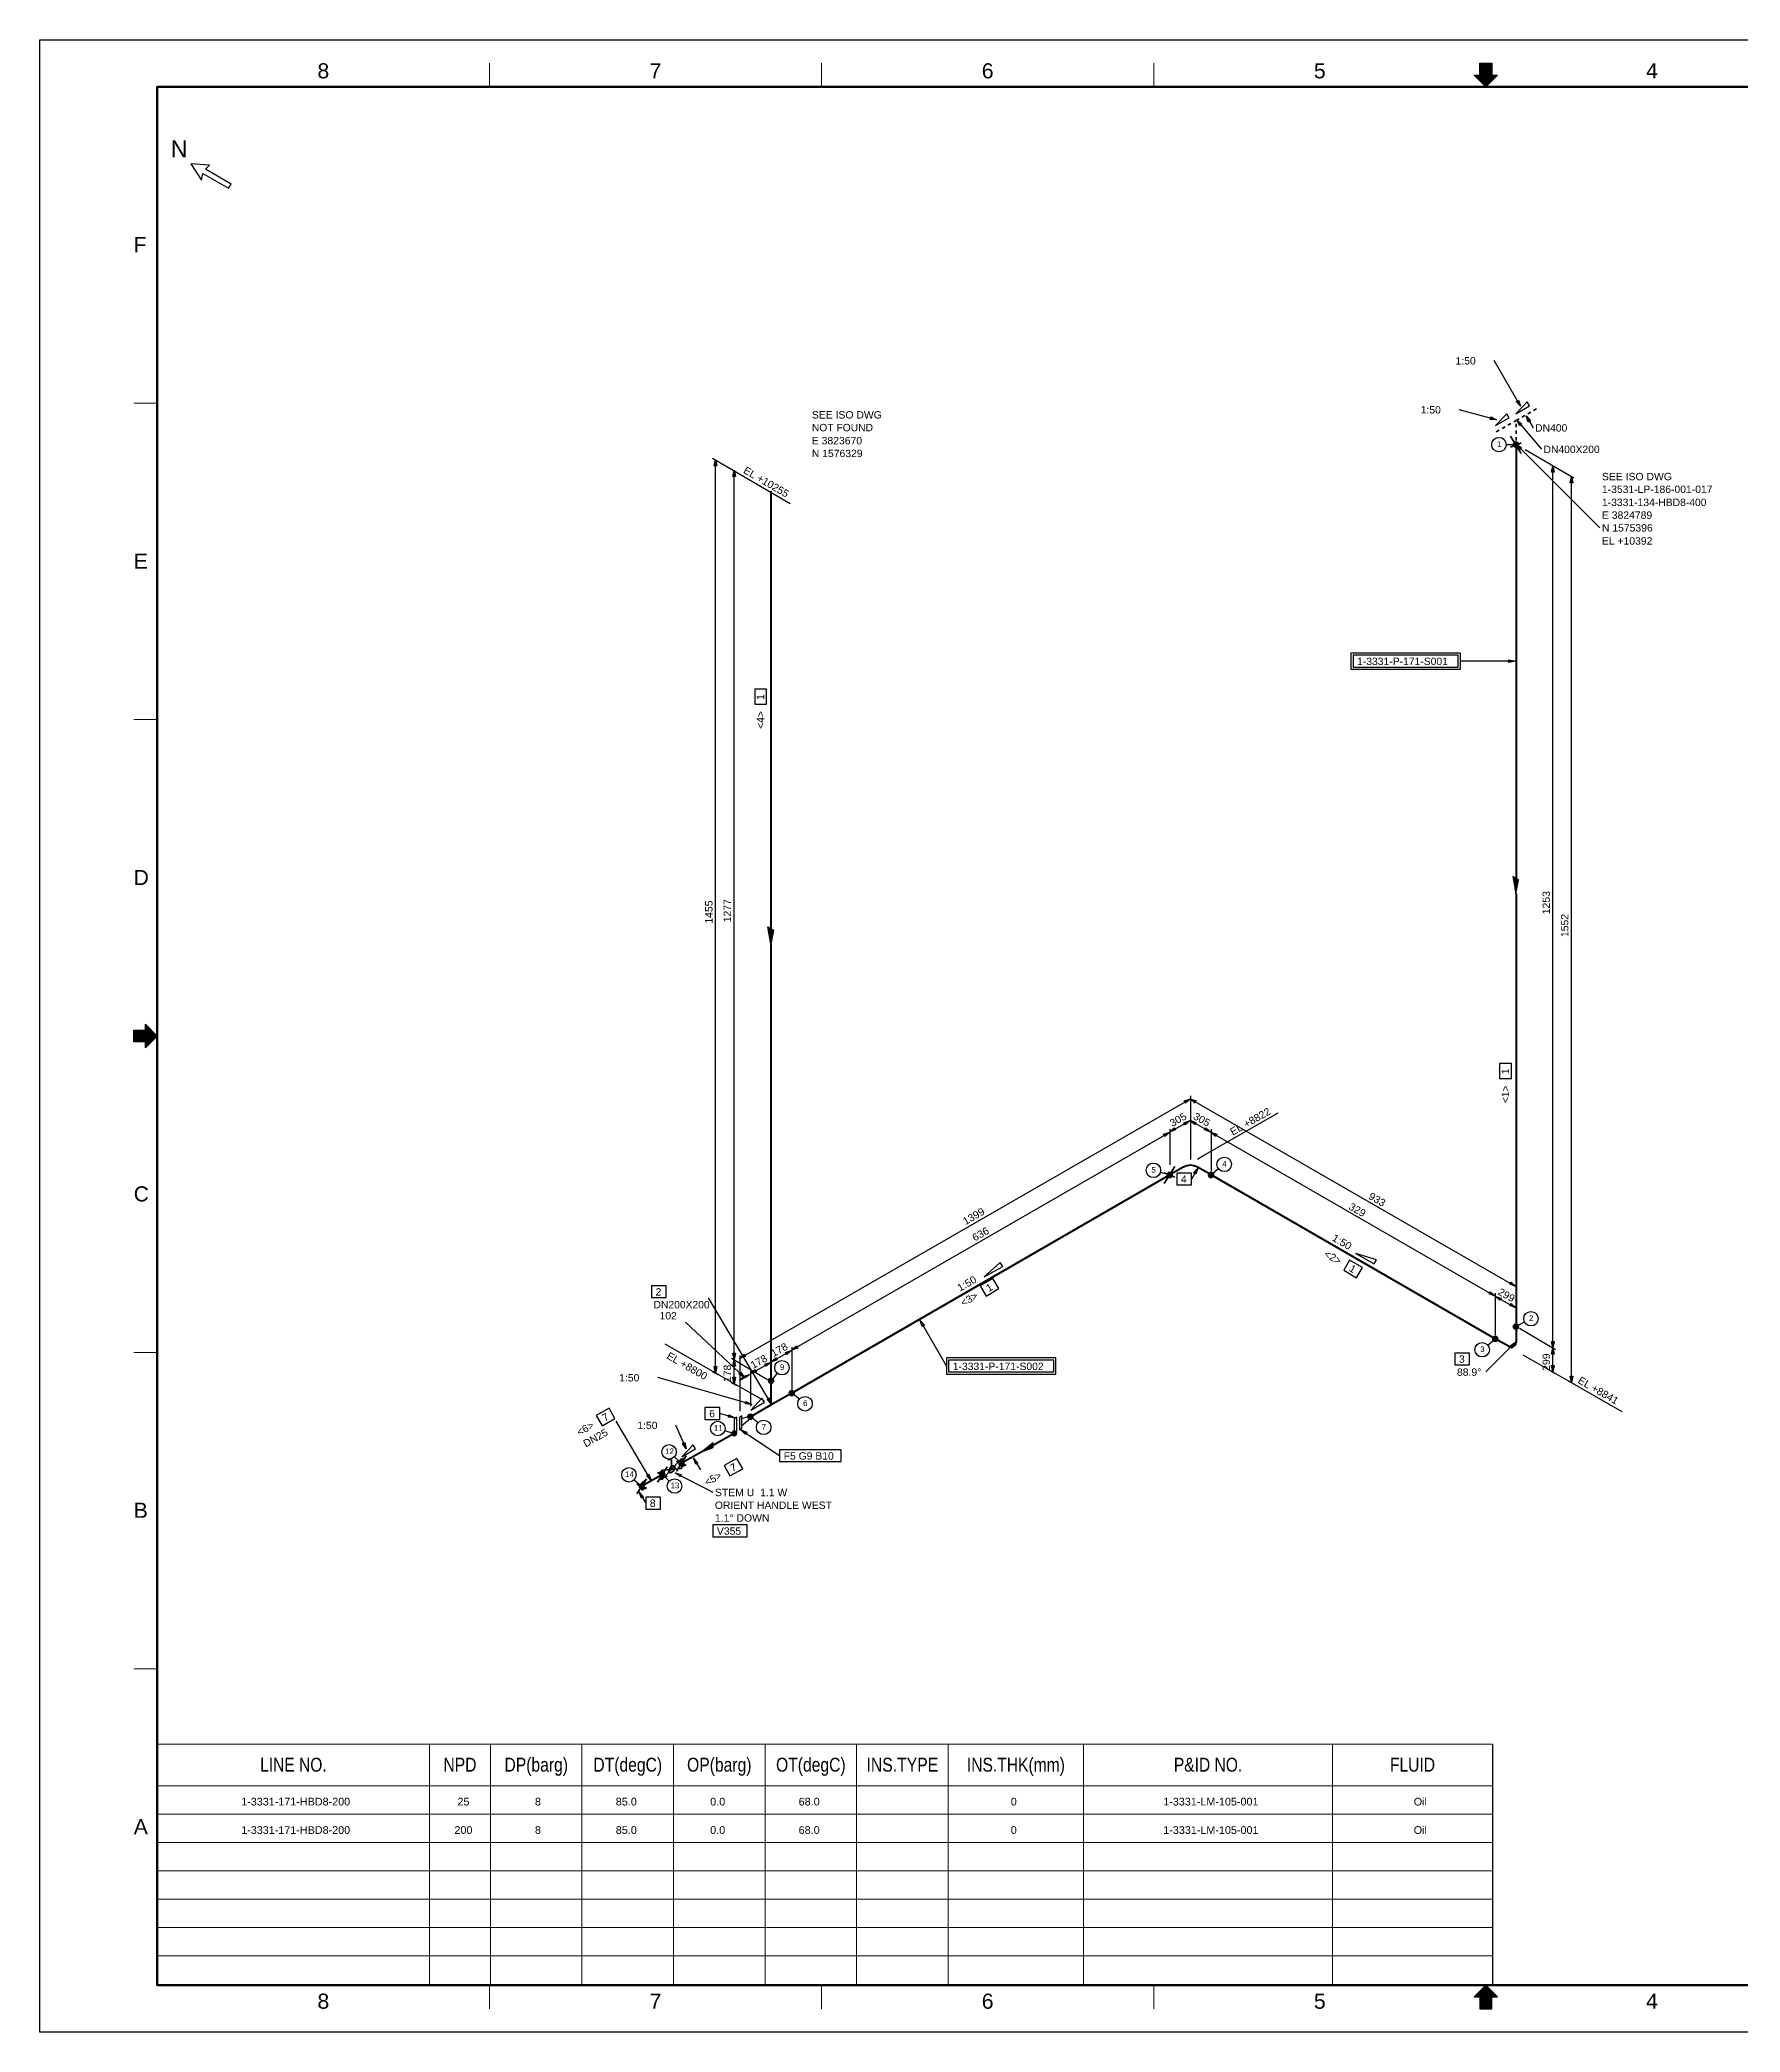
# Model space of a CAD drawing. Header units: inches. Extents: x 0 to 841, y 0 to 594.
# Drawn here: x 0 to 507, y 0 to 594 of the extents above; entities that cross this region are included whole.
import ezdxf
from ezdxf.enums import TextEntityAlignment as Align
from ezdxf.xclip import XClip

# ---------------------------------------------------------------- set-up
doc = ezdxf.new("R2010")
doc.units = ezdxf.units.IN
doc.header["$MEASUREMENT"] = 0
doc.header["$XCLIPFRAME"] = 0
for name, color, linetype in [('1-3531-LP-186-001-025_MODEL-EMBED 1_DWG$0$Default', 7, 'Continuous'), ('AD1', 7, 'Continuous'), ('AD2', 7, 'Continuous'), ('BG 0', 7, 'Continuous'), ('BG BG BG BG BG 2', 7, 'Continuous'), ('BG BG BG BG TITLETEXT', 7, 'Continuous'), ('BG Border', 7, 'Continuous'), ('DEL1', 7, 'Continuous'), ('DIMLINES', 7, 'Continuous'), ('DIMTEXT', 7, 'Continuous'), ('FITTINGS', 7, 'Continuous'), ('FRAME', 7, 'Continuous'), ('ISOTEXT', 7, 'Continuous'), ('NOZZLES', 7, 'Continuous'), ('PIPE', 7, 'Continuous'), ('WELDS', 7, 'Continuous')]:
    doc.layers.add(name, color=color, linetype=linetype)
doc.styles.add('1-3531-LP-186-001-025_MODEL-EMBED 1_DWG$0$Arial', font='arial.ttf')
doc.styles.add('Arial', font='arial.ttf')

# ---------------------------------------------------------------- blocks, each defined once
blk = doc.blocks.new('1-3531-LP-186-001-025_MODEL-EMBED 1_DWG')
at = {"layer": '1-3531-LP-186-001-025_MODEL-EMBED 1_DWG$0$Default', "color": 4, "style": '1-3531-LP-186-001-025_MODEL-EMBED 1_DWG$0$Arial'}
for s, width, p in [('1-3331-171-HBD8-200', 1.00235, (0.938205, -0.115628)), ('25', 1.008516, (3.475116, -0.115628)), ('8', 1.008516, (4.385443, -0.115628)), ('85.0 ', 1.008516, (5.333586, -0.115628)), ('0.0 ', 1.008516, (6.441829, -0.115628)), ('68.0 ', 1.008516, (7.47942, -0.115628)), ('0', 1.008516, (9.968777, -0.115628)), ('1-3331-LM-105-001', 1.002802, (11.758255, -0.115628)), ('Oil', 0.993934, (14.698398, -0.115628)), ('1-3331-171-HBD8-200', 1.00235, (0.938205, -0.448962)), ('200', 1.008516, (3.43979, -0.448962)), ('8', 1.008516, (4.385443, -0.448962)), ('85.0 ', 1.008516, (5.333586, -0.448962)), ('0.0 ', 1.008516, (6.441829, -0.448962)), ('68.0 ', 1.008516, (7.47942, -0.448962)), ('0', 1.008516, (9.968777, -0.448962)), ('1-3331-LM-105-001', 1.002802, (11.758255, -0.448962)), ('Oil', 0.993934, (14.698398, -0.448962))]:
    blk.add_text(s, height=0.090278, dxfattribs=dict(at, width=width)).set_placement(p, align=Align.TOP_LEFT)

msp = doc.modelspace()

# ---------------------------------------------------------------- linework, layer by layer
at = {"layer": 'A1', "color": 4, "linetype": 'Continuous', "lineweight": 30}
for p, q in [((440.04, 473.48), (465, 448.52)), ((182.2, 164.52), (171.8, 182.12)), ((194.84, 171.16), (196.92, 167.64))]:
    msp.add_line(p, q, dxfattribs=at)
at = {"layer": 'AD1', "color": 4, "linetype": 'Continuous', "lineweight": 30}
for p, q in [((342.84, 278.28), (344.68, 277.64)), ((344.28, 277), (342.84, 278.28)), ((336.68, 268.36), (338.12, 269.64)), ((338.52, 269), (336.68, 268.36)), ((342.76, 271.88), (344.6, 271.24)), ((344.2, 270.6), (342.76, 271.88)), ((349, 268.36), (350.84, 267.72)), ((350.44, 267.08), (349, 268.36)), ((433.72, 219.48), (435.56, 218.84)), ((435.16, 218.2), (433.72, 219.48)), ((206.92, 200.52), (206.52, 202.44)), ((207.32, 202.44), (206.92, 200.52)), ((208.52, 200.84), (209.96, 202.12)), ((224.04, 203.32), (225.48, 204.6)), ((225.88, 203.96), (224.04, 203.32)), ((451, 204.04), (450.6, 205.96)), ((451.4, 205.96), (451, 204.04)), ((201.4, 196.52), (201, 198.44)), ((201.8, 198.44), (201.4, 196.52)), ((210.36, 201.48), (208.52, 200.84)), ((211.72, 196.28), (213.16, 197.56)), ((213.56, 196.92), (211.72, 196.28)), ((217.88, 199.8), (219.32, 201.08)), ((219.72, 200.44), (217.88, 199.8)), ((451, 196.84), (450.6, 198.76)), ((451.4, 198.76), (451, 196.84)), ((206.92, 193.32), (206.52, 195.24)), ((207.32, 195.24), (206.92, 193.32)), ((456.52, 193.64), (456.12, 195.56)), ((456.92, 195.56), (456.52, 193.64))]:
    msp.add_line(p, q, dxfattribs=at)
at = {"layer": 'AD2', "color": 4, "linetype": 'Continuous', "lineweight": 30}
for p, q in [((201, 467), (201.4, 468.92)), ((201.4, 468.92), (201.8, 467)), ((206.52, 463.8), (206.92, 465.72)), ((206.92, 465.72), (207.32, 463.8)), ((450.6, 465.08), (451, 467)), ((451, 467), (451.4, 465.08)), ((456.12, 461.88), (456.52, 463.8)), ((456.52, 463.8), (456.92, 461.88)), ((341.08, 277.64), (342.92, 278.28)), ((342.92, 278.28), (341.48, 277)), ((334.92, 267.72), (336.76, 268.36)), ((336.76, 268.36), (335.32, 267.08)), ((341, 271.16), (342.84, 271.8)), ((342.84, 271.8), (341.4, 270.52)), ((349, 268.36), (347.16, 269)), ((347.56, 269.64), (349, 268.36)), ((433.8, 219.48), (431.96, 220.12)), ((432.36, 220.76), (433.8, 219.48)), ((439.96, 222.36), (438.12, 223)), ((438.52, 223.64), (439.96, 222.36)), ((439.96, 215.96), (438.12, 216.6)), ((438.52, 217.24), (439.96, 215.96)), ((222.28, 202.68), (224.12, 203.32)), ((224.12, 203.32), (222.68, 202.04)), ((450.6, 202.12), (451, 204.04)), ((451, 204.04), (451.4, 202.12)), ((206.52, 198.6), (206.92, 200.52)), ((206.92, 200.52), (207.32, 198.6)), ((216.12, 199.16), (217.96, 199.8)), ((217.96, 199.8), (216.52, 198.52))]:
    msp.add_line(p, q, dxfattribs=at)
at = {"layer": 'BG 0', "color": 2, "linetype": 'Continuous', "lineweight": 25}
msp.add_line((432.98, 85.88), (432.98, 14), dxfattribs=at)
at = {"layer": 'BG BG BG BG BG 2', "color": 2, "linetype": 'Continuous', "lineweight": 15}
for p, q in [((432.98, 85.88), (35, 85.88)), ((116.13, 14.27), (116.13, 85.88)), ((134.31, 14.27), (134.31, 85.88)), ((161.59, 14.27), (161.59, 85.88)), ((188.87, 14.27), (188.87, 85.88)), ((216.16, 14.27), (216.16, 85.88)), ((243.44, 14.27), (243.44, 85.88)), ((270.72, 14.27), (270.72, 85.88)), ((311.11, 14.27), (311.11, 85.88)), ((385.27, 14.27), (385.27, 85.88)), ((432.98, 73.42), (35, 73.42)), ((432.98, 64.96), (35, 64.96)), ((432.98, 56.51), (35, 56.51)), ((432.98, 48.06), (35, 48.06)), ((432.98, 39.61), (35, 39.61)), ((432.98, 31.16), (35, 31.16)), ((432.98, 22.71), (35, 22.71))]:
    msp.add_line(p, q, dxfattribs=at)
at = {"layer": 'BG Border', "color": 7, "linetype": 'Continuous', "lineweight": 25}
for p, q in [((0, 594), (841, 594)), ((0, 0), (0, 594)), ((431, 580), (427.5, 583.5)), ((427.5, 583.5), (429.25, 583.5)), ((429.25, 587.02), (432.75, 587.02)), ((429.25, 583.5), (429.25, 587.02)), ((434.5, 583.5), (431, 580)), ((432.75, 587.02), (432.75, 583.5)), ((432.75, 583.5), (434.5, 583.5)), ((27.98, 295.25), (27.98, 298.75)), ((27.98, 298.75), (31.5, 298.75)), ((31.5, 298.75), (31.5, 300.5)), ((31.5, 300.5), (35, 297)), ((35, 297), (31.5, 293.5)), ((31.5, 295.25), (27.98, 295.25)), ((31.5, 293.5), (31.5, 295.25)), ((431, 14), (427.5, 10.5)), ((434.5, 10.5), (431, 14)), ((427.5, 10.5), (429.25, 10.5)), ((429.25, 10.5), (429.25, 6.98)), ((429.25, 6.98), (432.75, 6.98)), ((432.75, 6.98), (432.75, 10.5)), ((432.75, 10.5), (434.5, 10.5)), ((841, 0), (0, 0))]:
    msp.add_line(p, q, dxfattribs=at)
at = {"layer": 'BG Border', "color": 7, "linetype": 'Continuous', "lineweight": 13}
for p, q in [((134, 580), (134, 587.02)), ((233, 580), (233, 587.02)), ((332, 580), (332, 587.02)), ((427.6, 583.4), (427.6, 583.5)), ((427.8, 583.2), (427.8, 583.5)), ((428, 583), (428, 583.5)), ((428.2, 582.8), (428.2, 583.5)), ((428.4, 582.6), (428.4, 583.5)), ((428.6, 582.4), (428.6, 583.5)), ((428.8, 582.2), (428.8, 583.5)), ((429, 582), (429, 583.5)), ((429.2, 581.8), (429.2, 583.5)), ((429.4, 581.6), (429.4, 587.02)), ((429.6, 581.4), (429.6, 587.02)), ((429.8, 581.2), (429.8, 587.02)), ((430, 581), (430, 587.02)), ((430.2, 580.8), (430.2, 587.02)), ((430.4, 580.6), (430.4, 587.02)), ((430.6, 580.4), (430.6, 587.02)), ((430.8, 580.2), (430.8, 587.02)), ((431, 580), (431, 587.02)), ((431.2, 580.2), (431.2, 587.02)), ((431.4, 580.4), (431.4, 587.02)), ((431.6, 580.6), (431.6, 587.02)), ((431.8, 580.8), (431.8, 587.02)), ((432, 581), (432, 587.02)), ((432.2, 581.2), (432.2, 587.02)), ((432.4, 581.4), (432.4, 587.02)), ((432.6, 581.6), (432.6, 587.02)), ((432.8, 581.8), (432.8, 583.5)), ((433, 582), (433, 583.5)), ((433.2, 582.2), (433.2, 583.5)), ((433.4, 582.4), (433.4, 583.5)), ((433.6, 582.6), (433.6, 583.5)), ((433.8, 582.8), (433.8, 583.5)), ((434, 583), (434, 583.5)), ((434.2, 583.2), (434.2, 583.5)), ((434.4, 583.4), (434.4, 583.5)), ((27.98, 485.67), (35, 485.67)), ((27.98, 391.33), (35, 391.33)), ((27.98, 298.59), (33.41, 298.59)), ((27.98, 298.39), (33.61, 298.39)), ((27.98, 298.19), (33.81, 298.19)), ((27.98, 297.99), (34.01, 297.99)), ((27.98, 297.79), (34.21, 297.79)), ((27.98, 297.59), (34.41, 297.59)), ((27.98, 297.39), (34.61, 297.39)), ((27.98, 297.19), (34.81, 297.19)), ((31.5, 300.39), (31.61, 300.39)), ((31.5, 300.19), (31.81, 300.19)), ((31.5, 299.99), (32.01, 299.99)), ((31.5, 299.79), (32.21, 299.79)), ((31.5, 299.59), (32.41, 299.59)), ((31.5, 299.39), (32.61, 299.39)), ((31.5, 299.19), (32.81, 299.19)), ((31.5, 298.99), (33.01, 298.99)), ((31.5, 298.79), (33.21, 298.79)), ((27.98, 296.99), (34.99, 296.99)), ((27.98, 296.79), (34.79, 296.79)), ((27.98, 296.59), (34.59, 296.59)), ((27.98, 296.39), (34.39, 296.39)), ((27.98, 296.19), (34.19, 296.19)), ((27.98, 295.99), (33.99, 295.99)), ((27.98, 295.79), (33.79, 295.79)), ((27.98, 295.59), (33.59, 295.59)), ((27.98, 295.39), (33.39, 295.39)), ((31.5, 295.19), (33.19, 295.19)), ((31.5, 294.99), (32.99, 294.99)), ((31.5, 294.79), (32.79, 294.79)), ((31.5, 294.59), (32.59, 294.59)), ((31.5, 294.39), (32.39, 294.39)), ((31.5, 294.19), (32.19, 294.19)), ((31.5, 293.99), (31.99, 293.99)), ((31.5, 293.79), (31.79, 293.79)), ((31.5, 293.59), (31.59, 293.59)), ((27.98, 202.67), (35, 202.67)), ((27.98, 108.33), (35, 108.33)), ((134, 14), (134, 6.98)), ((233, 14), (233, 6.98)), ((332, 14), (332, 6.98)), ((429, 12), (429, 10.5)), ((429.2, 12.2), (429.2, 10.5)), ((429.4, 12.4), (429.4, 6.98)), ((429.6, 12.6), (429.6, 6.98)), ((429.8, 12.8), (429.8, 6.98)), ((430, 13), (430, 6.98)), ((430.2, 13.2), (430.2, 6.98)), ((430.4, 13.4), (430.4, 6.98)), ((430.6, 13.6), (430.6, 6.98)), ((430.8, 13.8), (430.8, 6.98)), ((431, 14), (431, 6.98)), ((431.2, 13.8), (431.2, 6.98)), ((431.4, 13.6), (431.4, 6.98)), ((431.6, 13.4), (431.6, 6.98)), ((431.8, 13.2), (431.8, 6.98)), ((432, 13), (432, 6.98)), ((432.2, 12.8), (432.2, 6.98)), ((432.4, 12.6), (432.4, 6.98)), ((432.6, 12.4), (432.6, 6.98)), ((432.8, 12.2), (432.8, 10.5)), ((433, 12), (433, 10.5)), ((427.6, 10.6), (427.6, 10.5)), ((427.8, 10.8), (427.8, 10.5)), ((428, 11), (428, 10.5)), ((428.2, 11.2), (428.2, 10.5)), ((428.4, 11.4), (428.4, 10.5)), ((428.6, 11.6), (428.6, 10.5)), ((428.8, 11.8), (428.8, 10.5)), ((433.2, 11.8), (433.2, 10.5)), ((433.4, 11.6), (433.4, 10.5)), ((433.6, 11.4), (433.6, 10.5)), ((433.8, 11.2), (433.8, 10.5)), ((434, 11), (434, 10.5)), ((434.2, 10.8), (434.2, 10.5)), ((434.4, 10.6), (434.4, 10.5))]:
    msp.add_line(p, q, dxfattribs=at)
at = {"layer": 'BG Border', "color": 3, "linetype": 'Continuous', "lineweight": 120}
for p, q in [((35, 580), (827, 580)), ((35, 14), (35, 580)), ((827, 14), (35, 14))]:
    msp.add_line(p, q, dxfattribs=at)
msp.add_lwpolyline([(827, 580), (35, 580), (35, 14), (827, 14)], close=True, dxfattribs=at)
at = {"layer": 'DEL1', "color": 4, "linetype": 'Continuous', "lineweight": 30}
for p, q in [((180.92, 165.96), (181.56, 166.36)), ((181.56, 166.36), (182.2, 164.52)), ((194.84, 171.16), (196.12, 169.72)), ((195.48, 169.32), (194.84, 171.16)), ((196.12, 169.72), (195.48, 169.32)), ((182.2, 164.52), (180.92, 165.96))]:
    msp.add_line(p, q, dxfattribs=at)
at = {"layer": 'DIM', "color": 4, "linetype": 'Continuous', "lineweight": 30}
for p, q in [((200.52, 469.32), (223.68, 455.81)), ((346.68, 261.24), (369.11, 274.1))]:
    msp.add_line(p, q, dxfattribs=at)
at = {"layer": 'DIMLINES', "color": 7, "linetype": 'Continuous', "lineweight": 30}
for p, q in [((457.24, 463.32), (442.68, 471.72)), ((201.8, 467), (201, 467)), ((207.32, 463.8), (206.52, 463.8)), ((451.4, 465.08), (450.6, 465.08)), ((456.92, 461.88), (456.12, 461.88)), ((341.48, 277), (341.08, 277.64)), ((342.92, 279.16), (342.92, 260.2)), ((344.68, 277.64), (344.28, 277)), ((335.32, 267.08), (334.92, 267.72)), ((336.76, 269.24), (336.76, 258.6)), ((338.12, 269.64), (338.52, 269)), ((341.4, 270.52), (341, 271.16)), ((344.6, 271.24), (344.2, 270.6)), ((347.16, 269), (347.56, 269.64)), ((349.08, 269.24), (349.08, 256.68)), ((350.84, 267.72), (350.44, 267.08)), ((345, 260.28), (346.68, 261.24)), ((431.96, 220.12), (432.36, 220.76)), ((433.8, 220.36), (433.8, 207.8)), ((438.12, 223), (438.52, 223.64)), ((439.96, 223.32), (439.96, 221.4)), ((435.56, 218.84), (435.16, 218.2)), ((438.12, 216.6), (438.52, 217.24)), ((439.96, 216.92), (439.96, 215)), ((451.72, 203.48), (441, 209.8)), ((202.68, 195.8), (186.36, 205.16)), ((206.52, 202.44), (207.32, 202.44)), ((209.96, 202.12), (210.36, 201.48)), ((222.68, 202.04), (222.28, 202.68)), ((224.12, 204.2), (224.12, 191.64)), ((225.48, 204.6), (225.88, 203.96)), ((442.04, 201.96), (455.24, 194.36)), ((450.6, 205.96), (451.4, 205.96)), ((451.4, 202.12), (450.6, 202.12)), ((200.52, 196.92), (202.12, 196.04)), ((201, 198.44), (201.8, 198.44)), ((206.12, 200.92), (216.84, 194.6)), ((207.32, 198.6), (206.52, 198.6)), ((208.36, 196.2), (208.92, 196.76)), ((210.04, 195.16), (208.36, 196.2)), ((208.52, 194.28), (211.56, 196.12)), ((208.6, 201.72), (208.6, 185.16)), ((208.92, 196.76), (210.04, 195.16)), ((210.2, 195.64), (211.56, 196.12)), ((211.56, 196.12), (210.44, 195.16)), ((211.8, 197.16), (211.8, 186.6)), ((213.16, 197.56), (213.56, 196.92)), ((216.52, 198.52), (216.12, 199.16)), ((217.96, 200.76), (217.96, 198.84)), ((219.32, 201.08), (219.72, 200.44)), ((451.8, 196.28), (450.2, 197.16)), ((450.6, 198.76), (451.4, 198.76)), ((215.88, 188.2), (202.68, 195.8)), ((206.04, 193.72), (207.64, 192.84)), ((206.52, 195.24), (207.32, 195.24)), ((210.44, 195.16), (210.2, 195.64)), ((455.24, 194.36), (471.56, 185)), ((457.32, 193.16), (455.72, 194.04)), ((456.12, 195.56), (456.92, 195.56))]:
    msp.add_line(p, q, dxfattribs=at)
at = {"layer": 'DL', "color": 4, "linetype": 'Continuous', "lineweight": 30}
for p, q in [((201.4, 196.52), (201.4, 468.92)), ((206.92, 200.52), (206.92, 465.72)), ((451, 204.04), (451, 467)), ((456.52, 193.64), (456.52, 463.8)), ((208.52, 200.84), (342.92, 278.28)), ((342.84, 278.28), (439.96, 222.36)), ((224.04, 203.32), (336.76, 268.36)), ((336.68, 268.36), (342.84, 271.8)), ((342.76, 271.88), (349, 268.36)), ((349, 268.36), (433.8, 219.48)), ((433.72, 219.48), (439.96, 215.96)), ((217.88, 199.8), (224.12, 203.32)), ((451, 196.84), (451, 204.04)), ((206.92, 193.32), (206.92, 200.52)), ((211.72, 196.28), (217.96, 199.8))]:
    msp.add_line(p, q, dxfattribs=at)
at = {"layer": 'ELBO', "color": 3, "linetype": 'Continuous', "lineweight": 50}
for centre, radius, start, end in [((342.93, 254.29), 4.16, 60.018, 119.981), ((438.59, 205.6), 1.39, 240.019, 0)]:
    msp.add_arc(centre, radius, start, end, dxfattribs=at)
at = {"layer": 'FITTINGS', "color": 2, "linetype": 'Continuous', "lineweight": 30}
for p, q in [((439.9, 344), (439, 344.6)), ((439, 344.6), (439.9, 339.4)), ((440.7, 343.5), (439.1, 344.5)), ((439.1, 344.5), (439.9, 339.8)), ((440.6, 343.6), (439.2, 344.4)), ((439.2, 344.4), (439.9, 340.3)), ((440.6, 343.6), (439.4, 344.3)), ((439.4, 344.3), (439.9, 340.8)), ((440.4, 343.7), (439.4, 344.2)), ((439.4, 344.2), (439.9, 341.2)), ((440.3, 343.8), (439.6, 344.2)), ((439.6, 344.2), (439.9, 341.6)), ((440.2, 343.8), (439.7, 344.2)), ((439.7, 344.2), (439.9, 342.1)), ((440.1, 343.9), (439.8, 344.1)), ((439.8, 344.1), (439.9, 342.5)), ((439.9, 342.5), (440, 344)), ((440, 344), (439.9, 344)), ((439.9, 344), (439.9, 339.4)), ((439.9, 342.1), (440.1, 343.9)), ((439.9, 341.2), (440.3, 343.8)), ((439.9, 341.6), (440.2, 343.8)), ((439.9, 340.8), (440.4, 343.7)), ((439.9, 339.8), (440.6, 343.6)), ((439.9, 340.3), (440.6, 343.6)), ((439.9, 339.4), (440.7, 343.5)), ((217.9, 324.4), (217, 329.5)), ((217, 329.5), (218.7, 328.6)), ((217.9, 324.4), (217.1, 329.4)), ((217.1, 329.4), (218.6, 328.6)), ((217.9, 324.8), (217.2, 329.4)), ((217.2, 329.4), (218.6, 328.6)), ((217.9, 325.2), (217.4, 329.4)), ((217.4, 329.4), (218.4, 328.7)), ((217.9, 325.7), (217.4, 329.3)), ((217.4, 329.3), (218.3, 328.8)), ((217.9, 326.2), (217.6, 329.2)), ((217.6, 329.2), (218.2, 328.9)), ((217.9, 326.6), (217.7, 329.1)), ((217.7, 329.1), (218.1, 328.9)), ((217.9, 327), (217.8, 329)), ((217.8, 329), (218, 329)), ((218, 329), (217.9, 327.4)), ((217.9, 327.4), (217.9, 329)), ((218.2, 328.9), (217.9, 326.6)), ((218.1, 328.9), (217.9, 327)), ((218.3, 328.8), (217.9, 326.2)), ((218.4, 328.7), (217.9, 325.7)), ((218.7, 328.6), (217.9, 324.4)), ((218.6, 328.6), (217.9, 324.8)), ((218.6, 328.6), (217.9, 325.2)), ((200.7, 175.7), (197.3, 173)), ((200.7, 175), (197.3, 173)), ((197.3, 173), (200.7, 174.3)), ((200.7, 175.6), (197.6, 173.2)), ((197.6, 173.2), (200.7, 174.4)), ((200.7, 175.4), (198, 173.4)), ((198, 173.4), (200.7, 174.5)), ((200.7, 175.4), (198.3, 173.6)), ((198.3, 173.6), (200.7, 174.6)), ((200.7, 175.3), (198.6, 173.8)), ((198.6, 173.8), (200.7, 174.6)), ((200.7, 175.2), (199, 173.9)), ((199, 173.9), (200.7, 174.7)), ((200.7, 175.1), (199.3, 174.1)), ((199.3, 174.1), (200.7, 174.8)), ((200.7, 175), (199.6, 174.3)), ((199.6, 174.3), (200.7, 174.9)), ((200.7, 175), (200.7, 175.7)), ((200.7, 174.3), (200.7, 175.6)), ((200.7, 174.4), (200.7, 175.4)), ((200.7, 174.5), (200.7, 175.4)), ((200.7, 174.6), (200.7, 175.3)), ((200.7, 174.6), (200.7, 175.2)), ((200.7, 174.7), (200.7, 175.1)), ((200.7, 174.8), (200.7, 175)), ((200.7, 174.9), (200.7, 175))]:
    msp.add_line(p, q, dxfattribs=at)
at = {"layer": 'FITTINGS', "color": 2, "linetype": 'Continuous', "lineweight": 35}
for p, q in [((185.5, 167.4), (184.5, 166.7)), ((191.2, 171), (185.4, 164.7)), ((185.4, 167.6), (191.2, 168.1)), ((185.4, 164.7), (185.4, 167.6)), ((185.5, 165.1), (185.5, 167.4)), ((188.3, 170.7), (187.1, 170.7)), ((187.8, 168.1), (187.4, 167.4)), ((187.4, 167.4), (187.8, 166.8)), ((188.3, 168.7), (187.8, 168.1)), ((187.8, 166.8), (188.3, 166.9)), ((188.3, 167.8), (188.3, 170.7)), ((189, 168.9), (188.3, 168.7)), ((188.3, 166.9), (189, 167.5)), ((189.4, 168.4), (189, 168.9)), ((189, 167.5), (189.4, 168.4)), ((192.3, 171.2), (191.2, 170.6)), ((191.2, 169.5), (191.2, 171)), ((191.2, 170.6), (191.2, 168.4)), ((191.2, 168.1), (191.2, 169.5)), ((191.2, 168.4), (192.2, 169)), ((180.8, 164.7), (179.4, 163.8)), ((180.5, 164.4), (179.4, 163.8)), ((179.4, 163.8), (179.4, 161.6)), ((179.4, 163.8), (179.4, 161.6)), ((179.4, 161.6), (180.8, 162.4)), ((179.4, 161.6), (180.4, 162.2)), ((184.4, 164.6), (185.5, 165.1))]:
    msp.add_line(p, q, dxfattribs=at)
at = {"layer": 'FRAME', "color": 2, "linetype": 'Continuous', "lineweight": 30}
for p, q in [((45, 557), (48.2, 552.2)), ((50.6, 556.6), (45, 557)), ((48.2, 552.2), (48.6, 554.2)), ((48.6, 554.2), (56.2, 549.8)), ((49.4, 555.4), (50.6, 556.6)), ((57, 551), (49.4, 555.4)), ((56.2, 549.8), (57, 551)), ((437.24, 482.52), (433.88, 479)), ((433.88, 479), (437.96, 481.32)), ((437.96, 481.32), (437.24, 482.52)), ((392.2, 232.2), (397.72, 229.08)), ((398.36, 230.28), (392.2, 232.2)), ((286.28, 229.48), (281.48, 225.16)), ((281.48, 225.16), (287, 228.28)), ((287, 228.28), (286.28, 229.48)), ((397.72, 229.08), (398.36, 230.28)), ((215.24, 189), (211.88, 185.48)), ((211.88, 185.48), (215.96, 187.8)), ((215.96, 187.8), (215.24, 189)), ((194.68, 175.08), (191.32, 171.56)), ((191.32, 171.56), (195.4, 173.88)), ((195.4, 173.88), (194.68, 175.08))]:
    msp.add_line(p, q, dxfattribs=at)
at = {"layer": 'ISOTEXT', "color": 7, "linetype": 'Continuous', "lineweight": 30}
for p, q in [((441.32, 484.76), (433.48, 498.36)), ((434.2, 480.68), (423.08, 483.72)), ((432.28, 480.84), (432.44, 481.56)), ((432.44, 481.56), (434.2, 480.68)), ((443.32, 486.04), (439.96, 482.52)), ((439.96, 482.52), (444.04, 484.84)), ((440.04, 486.2), (440.68, 486.6)), ((441.32, 484.76), (440.04, 486.2)), ((440.68, 486.6), (441.32, 484.76)), ((443, 481.88), (445.08, 478.36)), ((443, 481.88), (444.28, 480.44)), ((443.64, 480.04), (443, 481.88)), ((444.04, 484.84), (443.32, 486.04)), ((434.2, 480.68), (432.28, 480.84)), ((440.2, 480.6), (447.56, 471.96)), ((440.2, 480.6), (441.72, 479.4)), ((441.16, 478.92), (440.2, 480.6)), ((441.72, 479.4), (441.16, 478.92)), ((444.28, 480.44), (443.64, 480.04)), ((440.04, 473.48), (441.64, 472.36)), ((441.16, 471.88), (440.04, 473.48)), ((441.64, 472.36), (441.16, 471.88)), ((423.4, 411.16), (390.76, 411.16)), ((390.76, 411.16), (390.76, 406.36)), ((422.76, 410.52), (391.4, 410.52)), ((391.4, 410.52), (391.4, 407)), ((422.76, 407), (422.76, 410.52)), ((423.4, 406.36), (423.4, 411.16)), ((390.76, 406.36), (423.4, 406.36)), ((391.4, 407), (422.76, 407)), ((439.8, 408.76), (423.4, 408.76)), ((437.88, 408.36), (437.88, 409.16)), ((437.88, 409.16), (439.8, 408.76)), ((439.8, 408.76), (437.88, 408.36)), ((216.6, 400.36), (213.08, 400.36)), ((213.08, 400.36), (213.08, 395.96)), ((216.6, 395.96), (216.6, 400.36)), ((213.08, 395.96), (216.6, 395.96)), ((438.6, 288.76), (435.08, 288.76)), ((435.08, 288.76), (435.08, 284.36)), ((438.6, 284.36), (438.6, 288.76)), ((435.08, 284.36), (438.6, 284.36)), ((218.04, 187.24), (199.32, 218.92)), ((262.36, 212.2), (270.2, 198.6)), ((262.36, 212.2), (263.64, 210.76)), ((263, 210.36), (262.36, 212.2)), ((263.64, 210.76), (263, 210.36)), ((302.84, 201), (270.2, 201)), ((270.2, 201), (270.2, 196.2)), ((270.2, 196.2), (302.84, 196.2)), ((302.2, 200.36), (270.84, 200.36)), ((270.84, 200.36), (270.84, 196.84)), ((270.84, 196.84), (302.2, 196.84)), ((302.2, 196.84), (302.2, 200.36)), ((302.84, 196.2), (302.84, 201)), ((212.2, 187.16), (184.2, 195.16)), ((210.28, 187.32), (210.44, 188.04)), ((212.2, 187.16), (210.28, 187.32)), ((210.44, 188.04), (212.2, 187.16)), ((216.76, 188.68), (217.4, 189.08)), ((218.04, 187.24), (216.76, 188.68)), ((217.4, 189.08), (218.04, 187.24)), ((192.68, 173.88), (189.56, 181)), ((208.92, 179.56), (220.44, 171.88)), ((208.92, 179.56), (210.76, 178.84)), ((210.28, 178.2), (208.92, 179.56)), ((210.76, 178.84), (210.28, 178.2)), ((191.56, 175.48), (192.28, 175.8)), ((192.68, 173.88), (191.56, 175.48)), ((192.28, 175.8), (192.68, 173.88)), ((238.84, 173.64), (220.44, 173.64)), ((220.44, 173.64), (220.44, 170.12)), ((238.84, 170.12), (238.84, 173.64)), ((189.4, 166.76), (200.6, 161)), ((189.4, 166.76), (191.24, 166.2)), ((190.92, 165.56), (189.4, 166.76)), ((220.44, 170.12), (238.84, 170.12)), ((191.24, 166.2), (190.92, 165.56)), ((210.84, 151.24), (200.6, 151.24)), ((200.6, 151.24), (200.6, 147.72)), ((210.84, 147.72), (210.84, 151.24)), ((200.6, 147.72), (210.84, 147.72))]:
    msp.add_line(p, q, dxfattribs=at)
at = {"layer": 'ITEMPOS', "color": 2, "linetype": 'Continuous', "lineweight": 30}
for p, q in [((343.31, 256.12), (338.91, 256.12)), ((338.91, 256.12), (338.91, 252.6)), ((343.31, 252.6), (343.31, 256.12)), ((338.91, 252.6), (343.31, 252.6)), ((186.72, 222.53), (182.32, 222.53)), ((182.32, 222.53), (182.32, 219.01)), ((186.72, 219.01), (186.72, 222.53)), ((182.32, 219.01), (186.72, 219.01)), ((426.14, 202.46), (421.74, 202.46)), ((421.74, 202.46), (421.74, 198.94)), ((426.14, 198.94), (426.14, 202.46)), ((421.74, 198.94), (426.14, 198.94)), ((202.65, 186.23), (198.25, 186.23)), ((198.25, 186.23), (198.25, 182.71)), ((202.65, 182.71), (202.65, 186.23)), ((198.25, 182.71), (202.65, 182.71)), ((185.01, 159.49), (180.61, 159.49)), ((180.61, 159.49), (180.61, 155.97)), ((180.61, 155.97), (185.01, 155.97)), ((185.01, 155.97), (185.01, 159.49))]:
    msp.add_line(p, q, dxfattribs=at)
at = {"layer": 'ITEMPOS', "color": 4, "linetype": 'Continuous', "lineweight": 30}
for p, q in [((345.16, 257.64), (343.23, 254.36)), ((343.88, 256.2), (345.16, 257.64)), ((344.52, 255.8), (343.88, 256.2)), ((345.16, 257.64), (344.52, 255.8)), ((210.04, 195.16), (192.4, 211.65)), ((439.88, 205.72), (431.02, 196.86)), ((438.28, 204.6), (439.88, 205.72)), ((438.76, 204.12), (438.28, 204.6)), ((439.88, 205.72), (438.76, 204.12)), ((208.76, 194.6), (209.88, 195.56)), ((210.12, 195.08), (208.76, 194.6)), ((209.88, 195.56), (210.12, 195.08)), ((207.16, 183.16), (202.57, 184.47)), ((205.24, 183.32), (205.4, 184.04)), ((207.16, 183.16), (205.24, 183.32)), ((205.4, 184.04), (207.16, 183.16)), ((178.68, 161), (180.61, 157.73)), ((178.68, 161), (179.96, 159.56)), ((179.32, 159.16), (178.68, 161)), ((179.96, 159.56), (179.32, 159.16))]:
    msp.add_line(p, q, dxfattribs=at)
at = {"layer": 'ITNO', "color": 1, "linetype": 'Continuous', "lineweight": 30}
for p, q in [((390.39, 230.19), (388.63, 227.14)), ((388.63, 227.14), (392.44, 224.94)), ((394.2, 227.99), (390.39, 230.19)), ((392.44, 224.94), (394.2, 227.99)), ((284.06, 224.72), (280.25, 222.52)), ((280.25, 222.52), (282.01, 219.47)), ((282.01, 219.47), (285.82, 221.67)), ((285.82, 221.67), (284.06, 224.72)), ((169.69, 186.02), (165.86, 183.85)), ((171.42, 182.95), (169.69, 186.02)), ((165.86, 183.85), (167.59, 180.79)), ((167.59, 180.79), (171.42, 182.95)), ((207.78, 171.06), (203.93, 168.91)), ((203.93, 168.91), (205.65, 165.84)), ((205.65, 165.84), (209.49, 167.98)), ((209.49, 167.98), (207.78, 171.06))]:
    msp.add_line(p, q, dxfattribs=at)
at = {"layer": 'NOZZLES', "color": 7, "linetype": 'Continuous', "lineweight": 25}
for p, q in [((207.7, 183.4), (206.9, 182.9)), ((206.9, 182.9), (206.9, 178.5)), ((206.9, 178.5), (207.7, 178.9)), ((207.7, 181.1), (207.7, 183.4)), ((207.7, 178.9), (207.7, 181.1)), ((209.2, 183.8), (208.5, 183.4)), ((208.5, 183.4), (208.5, 179.6)), ((208.5, 179.6), (209.2, 180)), ((209.2, 181.9), (209.2, 183.8)), ((209.2, 183), (211.8, 183.8)), ((211.8, 183), (209.2, 180.8)), ((209.2, 180), (209.2, 181.9)), ((211.8, 183.8), (211.8, 183))]:
    msp.add_line(p, q, dxfattribs=at)
at = {"layer": 'NOZZLES', "color": 7, "linetype": 'Continuous', "lineweight": 35}
for centre, radius in [((439.96, 473.32), 0.76), ((336.76, 255.56), 0.76), ((349.08, 255.56), 0.76), ((439.96, 210.36), 0.76), ((433.8, 206.68), 0.76), ((217.96, 194.2), 0.76), ((224.12, 190.52), 0.76), ((211.8, 183.48), 0.76), ((206.92, 178.52), 0.72), ((185.56, 166.28), 0.72), ((191.24, 169.56), 0.72), ((179.4, 162.76), 0.72)]:
    msp.add_circle(centre, radius, dxfattribs=at)
at = {"layer": 'PIPE', "color": 2, "linetype": 'Continuous', "lineweight": 35}
for p, q in [((442.63, 482.01), (441.76, 481.51)), ((444.37, 483), (443.5, 482.51)), ((446.1, 484), (445.23, 483.5)), ((434.98, 477.67), (434.11, 477.17)), ((436.72, 478.65), (435.85, 478.16)), ((438.46, 479.63), (437.59, 479.14)), ((440, 480.5), (439.33, 480.12)), ((440, 479.53), (440, 478.53)), ((440, 477.53), (440, 476.53)), ((440, 475.53), (440, 474.53)), ((440.9, 481.01), (440.03, 480.52)), ((440, 473.53), (440, 473.3))]:
    msp.add_line(p, q, dxfattribs=at)
at = {"layer": 'PIPE', "color": 3, "linetype": 'Continuous', "lineweight": 50}
for p, q in [((440, 473.3), (440, 344)), ((218, 329.1), (218, 459.4)), ((440, 339.4), (440, 210.4)), ((218, 194.2), (218, 324.4)), ((336.8, 255.6), (224.1, 190.5)), ((340.8, 257.9), (336.8, 255.6)), ((349.1, 255.6), (345, 257.9)), ((433.8, 206.7), (349.1, 255.6)), ((440, 210.4), (440, 205.6)), ((437.9, 204.4), (433.8, 206.7)), ((218, 187), (218, 194.2)), ((224.1, 190.5), (218, 187)), ((218, 187), (211.8, 183.5)), ((206.9, 178.5), (200.8, 175)), ((197.3, 173), (191.2, 169.6)), ((185.6, 166.3), (179.4, 162.8))]:
    msp.add_line(p, q, dxfattribs=at)
at = {"layer": 'WDC', "color": 4, "linetype": 'Continuous', "lineweight": 30}
for centre in [(434.9, 473.32), (331.89, 256.95), (353.02, 258.73), (444.44, 212.71), (429.89, 203.46), (228.06, 187.35), (202.07, 179.97), (215.74, 180.31), (187.54, 173.01), (175.58, 166.17), (189.18, 162.83)]:
    msp.add_circle(centre, 2.16, dxfattribs=at)
at = {"layer": 'WDC', "color": 1, "linetype": 'Continuous', "lineweight": 30}
msp.add_circle((221.18, 198.1), 2.16, dxfattribs=at)
at = {"layer": 'WELDS', "color": 7, "linetype": 'Continuous', "lineweight": 35}
for p, q in [((438.3, 475.8), (441.5, 470.7)), ((441.5, 473.9), (438.3, 472.6)), ((338.3, 258.1), (335.1, 253)), ((338.3, 254.9), (335.1, 256.2)), ((187, 168.5), (184.1, 164)), ((187, 165.6), (184.1, 166.9)), ((192.6, 171.8), (189.8, 167.3)), ((192.6, 168.9), (189.8, 170.2)), ((180.8, 165), (177.9, 160.5)), ((180.8, 162.1), (177.9, 163.4))]:
    msp.add_line(p, q, dxfattribs=at)
at = {"layer": 'WELDS', "color": 6, "linetype": 'Continuous', "lineweight": 35}
for centre, radius in [((439.96, 473.32), 0.76), ((336.76, 255.56), 0.76), ((349.08, 255.56), 0.76), ((439.96, 210.36), 0.76), ((433.8, 206.68), 0.76), ((217.96, 194.2), 0.76), ((224.12, 190.52), 0.76), ((211.8, 183.48), 0.76), ((206.92, 178.52), 0.72), ((185.56, 166.28), 0.72), ((191.24, 169.56), 0.72), ((179.4, 162.76), 0.72)]:
    msp.add_circle(centre, radius, dxfattribs=at)
at = {"layer": 'WELDS', "color": 6}
for centre, radius in [((439.96, 473.32), 0.56), ((439.96, 473.32), 0.36), ((439.96, 473.32), 0.36), ((439.96, 473.32), 0.16), ((439.96, 473.32), 0.16), ((336.76, 255.56), 0.56), ((336.76, 255.56), 0.36), ((336.76, 255.56), 0.36), ((336.76, 255.56), 0.16), ((336.76, 255.56), 0.16), ((349.08, 255.56), 0.56), ((349.08, 255.56), 0.36), ((349.08, 255.56), 0.36), ((349.08, 255.56), 0.16), ((349.08, 255.56), 0.16), ((439.96, 210.36), 0.56), ((439.96, 210.36), 0.36), ((439.96, 210.36), 0.36), ((439.96, 210.36), 0.16), ((439.96, 210.36), 0.16), ((433.8, 206.68), 0.56), ((433.8, 206.68), 0.36), ((433.8, 206.68), 0.36), ((433.8, 206.68), 0.16), ((433.8, 206.68), 0.16), ((217.96, 194.2), 0.56), ((217.96, 194.2), 0.36), ((217.96, 194.2), 0.36), ((217.96, 194.2), 0.16), ((217.96, 194.2), 0.16), ((224.12, 190.52), 0.56), ((224.12, 190.52), 0.36), ((224.12, 190.52), 0.36), ((224.12, 190.52), 0.16), ((224.12, 190.52), 0.16), ((206.92, 178.52), 0.52), ((206.92, 178.52), 0.32), ((206.92, 178.52), 0.32), ((206.92, 178.52), 0.12), ((206.92, 178.52), 0.12), ((211.8, 183.48), 0.56), ((211.8, 183.48), 0.36), ((211.8, 183.48), 0.36), ((211.8, 183.48), 0.16), ((211.8, 183.48), 0.16), ((185.56, 166.28), 0.52), ((185.56, 166.28), 0.32), ((185.56, 166.28), 0.32), ((185.56, 166.28), 0.12), ((185.56, 166.28), 0.12), ((191.24, 169.56), 0.52), ((191.24, 169.56), 0.32), ((191.24, 169.56), 0.32), ((191.24, 169.56), 0.12), ((191.24, 169.56), 0.12), ((179.4, 162.76), 0.52), ((179.4, 162.76), 0.32), ((179.4, 162.76), 0.32), ((179.4, 162.76), 0.12), ((179.4, 162.76), 0.12)]:
    msp.add_circle(centre, radius, dxfattribs=at)
at = {"layer": 'WL', "color": 7}
for p, q in [((437.06, 473.32), (439.96, 473.32)), ((333.97, 256.36), (336.76, 255.56)), ((351.34, 257.38), (349.08, 255.56)), ((442.53, 211.71), (439.96, 210.36)), ((431.56, 204.84), (433.8, 206.68)), ((226.38, 188.7), (224.12, 190.52)), ((204.14, 179.35), (206.92, 178.52)), ((214.06, 181.66), (211.8, 183.48)), ((189.12, 171.54), (191.24, 169.56)), ((177.18, 164.72), (179.32, 162.76)), ((187.6, 164.3), (185.48, 166.28))]:
    msp.add_line(p, q, dxfattribs=at)
at = {"layer": 'WL1', "color": 7}
msp.add_line((219.81, 196.43), (217.96, 194.2), dxfattribs=at)

# ---------------------------------------------------------------- block references
at = {"layer": 'NOZZLES', "linetype": 'ByBlock'}
ref = msp.add_blockref('1-3531-LP-186-001-025_MODEL-EMBED 1_DWG', (36.18, 72.81), dxfattribs=dict(at, xscale=25.4, yscale=25.4, zscale=25.4))
XClip(ref).set_block_clipping_path([(-0.029528, -2.50648), (15.699643, 0.003937)])

# ---------------------------------------------------------------- texts
at = {"layer": 'BG BG BG BG TITLETEXT', "color": 4, "style": 'Arial'}
for s, height, width, p in [('LINE NO.', 4.146, 0.800705, (75.57, 79.74)), ('NPD', 4.146, 0.80406, (125.22, 79.74)), ('DP(barg)', 4.146, 0.806291, (147.95, 79.74)), ('DT(degC)', 4.146, 0.805416, (175.23, 79.74)), ('OP(barg)', 4.146, 0.806696, (202.51, 79.74)), ('OT(degC)', 4.146, 0.805802, (229.8, 79.74)), ('INS.TYPE', 4.146, 0.809963, (257.08, 79.74)), ('INS.THK(mm)', 4.1456, 0.803775, (290.92, 79.74)), ('P&ID NO.', 4.146, 0.801737, (348.19, 79.74)), ('FLUID', 4.146, 0.803157, (409.13, 79.74))]:
    msp.add_text(s, height=height, dxfattribs=dict(at, width=width)).set_placement(p, align=Align.MIDDLE_CENTER)
at = {"layer": 'BG Border', "color": 3, "style": 'Arial', "width": 1.008516}
for s, p in [('8', (84.5, 587.02)), ('7', (183.5, 587.02)), ('6', (282.5, 587.02)), ('5', (381.5, 587.02)), ('4', (480.5, 587.02)), ('8', (84.5, 11.48)), ('7', (183.5, 11.48)), ('6', (282.5, 11.48)), ('5', (381.5, 11.48)), ('4', (480.5, 11.48))]:
    msp.add_text(s, height=4.5, dxfattribs=at).set_placement(p, align=Align.TOP_CENTER)
at = {"layer": 'BG Border', "color": 3, "style": 'Arial'}
for s, width, p in [('F', 0.993934, (27.98, 532.93)), ('E', 1.004063, (27.98, 438.6)), ('D', 0.992063, (27.98, 344.26)), ('C', 0.992063, (27.98, 249.93)), ('B', 1.004063, (27.98, 155.6)), ('A', 1.004063, (27.98, 61.26))]:
    msp.add_text(s, height=4.5, dxfattribs=dict(at, width=width)).set_placement(p, align=Align.MIDDLE_LEFT)
at = {"layer": 'CP', "color": 4, "style": 'Arial', "width": 1.008516}
for s, rotation, p in [('305', 29.18081, (337.55, 269.86)), ('305', 330.57254, (343.55, 272.39)), ('299', 330.57254, (434.35, 220.07)), ('178', 29.42746, (218.67, 201.21)), ('299', 90, (450.1, 197.18)), ('178', 90, (206.02, 193.82)), ('178', 29.42746, (212.59, 197.69))]:
    msp.add_text(s, height=2.2, rotation=rotation, dxfattribs=at).set_placement(p)
at = {"layer": 'DIMTEXT', "color": 2, "style": 'Arial', "width": 1.008516}
for s, rotation, p in [('1253', 90, (450.1, 333.3)), ('1455', 90, (200.5, 330.5)), ('1277', 90, (206, 330.9)), ('1552', 90, (455.6, 326.5)), ('933', 330, (395.8, 248.6)), ('1399', 30, (275.9, 240.6)), ('329', 330, (389.9, 245.5)), ('636', 30, (278.7, 235.7))]:
    msp.add_text(s, height=2.2, rotation=rotation, dxfattribs=at).set_placement(p)
msp.add_text('102', height=2.2, dxfattribs=at).set_placement((184.7, 212.5))
at = {"layer": 'ELEDIT', "color": 4, "style": 'Arial'}
for s, rotation, width, p in [('EL +10255', 329.74356, 1.005315, (209.46, 465.03)), ('EL +8822', 29.83554, 1.004902, (355.56, 267.25))]:
    msp.add_text(s, height=2.2, rotation=rotation, dxfattribs=dict(at, width=width)).set_placement(p)
at = {"layer": 'ELEDIT', "color": 4, "style": 'Arial', "width": 1.005315}
msp.add_text('EL +10392', height=2.2, dxfattribs=at).set_placement((465.6, 443.5))
at = {"layer": 'FRAME', "color": 2, "style": 'Arial', "width": 0.992063}
msp.add_text('N', height=5, dxfattribs=at).set_placement((39, 559))
at = {"layer": 'ISOTEXT', "color": 2, "style": 'Arial'}
for s, width, p in [(' 1:50', 1.008516, (421.1, 497.2)), ('SEE ISO DWG', 1.00983, (230.1, 481.1)), (' 1:50', 1.008516, (410.7, 482.6)), ('NOT FOUND', 0.998145, (230.1, 477.3)), ('E 3823670', 1.007902, (230.1, 473.4)), ('DN400', 1.000881, (445.7, 477.2)), ('N 1576329', 1.006087, (230.1, 469.6)), ('DN400X200', 0.99789, (448.2, 470.8)), ('SEE ISO DWG', 1.00983, (465.6, 462.7)), ('1-3531-LP-186-001-017', 1.004063, (465.6, 458.9)), ('1-3331-134-HBD8-400', 1.00235, (465.6, 455)), ('E 3824789', 1.007902, (465.6, 451.2)), ('N 1575396', 1.006087, (465.6, 447.4)), ('1-3331-P-171-S001', 1.003781, (392.6, 407.6)), (' 1:50', 1.008516, (171.8, 194)), ('1-3331-P-171-S002', 1.003781, (272.1, 197.4)), (' 1:50', 1.008516, (177.2, 179.8)), ('F5 G9 B10', 1.004831, (221.7, 170.7)), ('STEM U  1.1 W', 1.011174, (201.2, 159.8)), ('ORIENT HANDLE WEST', 1.006531, (201.2, 156)), ('1.1° DOWN', 1.011676, (201.2, 152.2)), ('V355', 1.007244, (201.8, 148.3))]:
    msp.add_text(s, height=2.2, dxfattribs=dict(at, width=width)).set_placement(p)
for s, rotation, width, p in [('1', 90, 1.008516, (215.9, 397.2)), ('<4>', 90, 0.993892, (215.9, 388.6)), ('1', 90, 1.008516, (437.9, 285.6)), ('<1>', 90, 0.993892, (437.9, 277)), (' 1:50', 330, 1.008516, (384.2, 236.6)), (' 1:50', 30, 1.008516, (273.5, 220.3)), ('EL +8800', 330, 1.004902, (186.6, 201)), ('EL +8841', 330, 1.004902, (458.2, 193.7))]:
    msp.add_text(s, height=2.2, rotation=rotation, dxfattribs=dict(at, width=width)).set_placement(p)
at = {"layer": 'ITEMPOS', "color": 2, "style": 'Arial'}
for s, width, p in [('4', 1.008516, (340.11, 253.22)), ('2', 1.008516, (183.52, 219.61)), ('DN200X200', 0.99789, (182.92, 215.81)), ('88.9°', 1.009269, (422.38, 195.68)), ('3', 1.008516, (422.98, 199.58)), ('6', 1.008516, (199.51, 183.31)), ('8', 1.008516, (181.81, 156.61))]:
    msp.add_text(s, height=2.2, dxfattribs=dict(at, width=width)).set_placement(p)
at = {"layer": 'ITNO', "color": 1, "style": 'Arial'}
for s, rotation, width, p in [('<2>', 330.0008, 0.993892, (382.55, 231.38)), ('1', 330.0008, 1.008516, (390, 227.08)), ('<3>', 30.01244, 0.993892, (275.26, 216.29)), ('1', 30.01244, 1.008516, (282.79, 220.64)), ('7', 29.44543, 1.008516, (168.39, 181.97)), ('<6>', 29.44543, 0.993892, (160.81, 177.7)), ('7', 29.13429, 1.008516, (206.46, 167)), ('<5>', 29.13429, 0.993892, (198.86, 162.77))]:
    msp.add_text(s, height=2.2, rotation=rotation, dxfattribs=dict(at, width=width)).set_placement(p)
at = {"layer": 'ITNODN', "color": 1, "style": 'Arial', "width": 0.99922}
msp.add_text('DN25', height=2.2, rotation=29.44543, dxfattribs=at).set_placement((162.73, 174.3))
at = {"layer": 'WDT', "color": 2, "style": 'Arial', "width": 1.008516}
for s, p in [('1', (434.3, 472.64)), ('5', (331.3, 256.27)), ('4', (352.43, 258.05)), ('2', (443.85, 212.03)), ('3', (429.3, 202.78)), ('9', (220.59, 197.42)), ('6', (227.47, 186.67)), ('11', (200.88, 179.29)), ('7', (215.15, 179.63)), ('12', (186.35, 172.33)), ('14', (174.39, 165.49)), ('13', (187.99, 162.15))]:
    msp.add_text(s, height=1.7, dxfattribs=at).set_placement(p)

doc.saveas('drawing.dxf')
